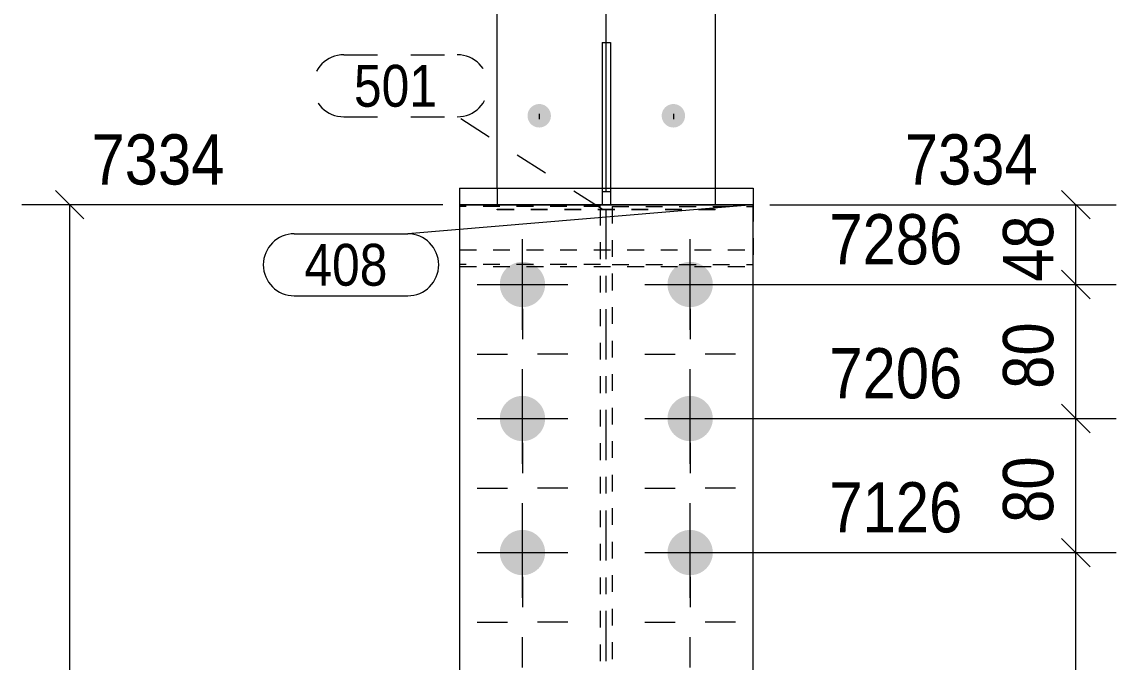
# Model space of a CAD drawing. Header units: millimetres. Extents: x 2 to 579, y 1 to 405.
# Drawn here: x 106.1 to 171.4, y 320.3 to 358.5 of the extents above; entities that cross this region are included whole.
import ezdxf

# ---------------------------------------------------------------- set-up
doc = ezdxf.new("R2010")
doc.units = ezdxf.units.MM
for name, pattern in [('XKITLINE00', [0]), ('XKITLINE01', [4, 1, -1, 1, -1]), ('XKITLINE02', [4, 2, -2]), ('XKITLINE03', [6, 3, -1, 1, -1])]:
    doc.linetypes.add(name, pattern=pattern)
for name, color, linetype, lineweight in [('Bolt', 3, 'Continuous', 0), ('Dimensions', 7, 'Continuous', 0), ('Part', 2, 'Continuous', 0), ('PartMark', 7, 'Continuous', 0)]:
    doc.layers.add(name, color=color, linetype=linetype, lineweight=lineweight)
doc.styles.add('ARIAL', font='ARIAL.TTF')

# ---------------------------------------------------------------- blocks, each defined once
blk = doc.blocks.new('*A12')
at = {"layer": 'Bolt', "color": 3, "linetype": 'XKITLINE00', "lineweight": 0}
for p, q in [((135.989, 341.381), (135.989, 339.582)), ((145.989, 341.381), (145.989, 339.582)), ((133.289, 338.681), (135.087, 338.681)), ((138.689, 338.681), (136.89, 338.681)), ((143.289, 338.681), (145.087, 338.681)), ((148.689, 338.681), (146.89, 338.681)), ((135.989, 335.981), (135.989, 337.779)), ((145.989, 335.981), (145.989, 337.779)), ((135.989, 333.381), (135.989, 331.582)), ((145.989, 333.381), (145.989, 331.582)), ((133.289, 330.681), (135.087, 330.681)), ((138.689, 330.681), (136.89, 330.681)), ((143.289, 330.681), (145.087, 330.681)), ((148.689, 330.681), (146.89, 330.681)), ((135.989, 327.981), (135.989, 329.779)), ((145.989, 327.981), (145.989, 329.779)), ((135.989, 325.381), (135.989, 323.582)), ((145.989, 325.381), (145.989, 323.582)), ((133.289, 322.681), (135.087, 322.681)), ((138.689, 322.681), (136.89, 322.681)), ((143.289, 322.681), (145.087, 322.681)), ((148.689, 322.681), (146.89, 322.681)), ((135.989, 319.981), (135.989, 321.779)), ((145.989, 319.981), (145.989, 321.779))]:
    blk.add_line(p, q, dxfattribs=at)
blk = doc.blocks.new('*A13')
at = {"layer": 'Bolt'}
for points in [[(134.639, 342.87), (134.64, 342.903), (134.642, 342.936), (134.645, 342.969), (134.649, 343.002), (134.653, 343.034), (134.658, 343.067), (134.665, 343.1), (134.671, 343.132), (134.679, 343.164), (134.687, 343.196), (134.697, 343.228), (134.707, 343.26), (134.717, 343.291), (134.729, 343.322), (134.741, 343.353), (134.754, 343.383), (134.768, 343.414), (134.783, 343.443), (134.798, 343.473), (134.814, 343.502), (134.831, 343.53), (134.848, 343.559), (134.866, 343.586), (134.885, 343.614), (134.904, 343.641), (134.924, 343.667), (134.945, 343.693), (134.966, 343.718), (134.988, 343.743), (135.011, 343.767), (135.034, 343.791), (135.058, 343.814), (135.082, 343.837), (135.107, 343.859), (135.132, 343.88), (135.158, 343.901), (135.184, 343.921), (135.211, 343.94), (135.239, 343.959), (135.266, 343.977), (135.295, 343.994), (135.323, 344.011), (135.352, 344.027), (135.382, 344.042), (135.411, 344.057), (135.441, 344.071), (135.472, 344.084), (135.503, 344.096), (135.534, 344.107), (135.565, 344.118), (135.597, 344.128), (135.629, 344.138), (135.661, 344.146), (135.693, 344.154), (135.725, 344.16), (135.758, 344.167), (135.79, 344.172), (135.823, 344.176), (135.856, 344.18), (135.889, 344.183), (135.922, 344.185), (135.955, 344.186), (135.989, 344.186), (136.022, 344.186), (136.055, 344.185), (136.088, 344.183), (136.121, 344.18), (136.154, 344.176), (136.187, 344.172), (136.219, 344.167), (136.252, 344.16), (136.284, 344.154), (136.317, 344.146), (136.349, 344.138), (136.38, 344.128), (136.412, 344.118), (136.443, 344.107), (136.474, 344.096), (136.505, 344.084), (136.536, 344.071), (136.566, 344.057), (136.596, 344.042), (136.625, 344.027), (136.654, 344.011), (136.683, 343.994), (136.711, 343.977), (136.739, 343.959), (136.766, 343.94), (136.793, 343.921), (136.819, 343.901), (136.845, 343.88), (136.87, 343.859), (136.895, 343.837), (136.919, 343.814), (136.943, 343.791), (136.966, 343.767), (136.989, 343.743), (137.011, 343.718), (137.032, 343.693), (137.053, 343.667), (137.073, 343.641), (137.092, 343.614), (137.111, 343.586), (137.129, 343.559), (137.147, 343.53), (137.163, 343.502), (137.179, 343.473), (137.194, 343.443), (137.209, 343.414), (137.223, 343.383), (137.236, 343.353), (137.248, 343.322), (137.26, 343.291), (137.27, 343.26), (137.28, 343.228), (137.29, 343.196), (137.298, 343.164), (137.306, 343.132), (137.313, 343.1), (137.319, 343.067), (137.324, 343.034), (137.328, 343.002), (137.332, 342.969), (137.335, 342.936), (137.337, 342.903), (137.338, 342.87), (137.339, 342.836), (137.338, 342.803), (137.337, 342.77), (137.335, 342.737), (137.332, 342.704), (137.328, 342.671), (137.324, 342.638), (137.319, 342.606), (137.313, 342.573), (137.306, 342.541), (137.298, 342.508), (137.29, 342.476), (137.28, 342.445), (137.27, 342.413), (137.26, 342.382), (137.248, 342.351), (137.236, 342.32), (137.223, 342.289), (137.209, 342.259), (137.194, 342.229), (137.179, 342.2), (137.163, 342.171), (137.147, 342.142), (137.129, 342.114), (137.111, 342.086), (137.092, 342.059), (137.073, 342.032), (137.053, 342.006), (137.032, 341.98), (137.011, 341.955), (136.989, 341.93), (136.966, 341.906), (136.943, 341.882), (136.919, 341.859), (136.895, 341.836), (136.87, 341.814), (136.845, 341.793), (136.819, 341.772), (136.793, 341.752), (136.766, 341.733), (136.739, 341.714), (136.711, 341.696), (136.683, 341.678), (136.654, 341.662), (136.625, 341.646), (136.596, 341.631), (136.566, 341.616), (136.536, 341.602), (136.505, 341.589), (136.474, 341.577), (136.443, 341.565), (136.412, 341.555), (136.38, 341.545), (136.349, 341.535), (136.317, 341.527), (136.284, 341.519), (136.252, 341.512), (136.219, 341.506), (136.187, 341.501), (136.154, 341.497), (136.121, 341.493), (136.088, 341.49), (136.055, 341.488), (136.022, 341.487), (135.989, 341.486), (135.955, 341.487), (135.922, 341.488), (135.889, 341.49), (135.856, 341.493), (135.823, 341.497), (135.79, 341.501), (135.758, 341.506), (135.725, 341.512), (135.693, 341.519), (135.661, 341.527), (135.629, 341.535), (135.597, 341.545), (135.565, 341.555), (135.534, 341.565), (135.503, 341.577), (135.472, 341.589), (135.441, 341.602), (135.411, 341.616), (135.382, 341.631), (135.352, 341.646), (135.323, 341.662), (135.295, 341.678), (135.266, 341.696), (135.239, 341.714), (135.211, 341.733), (135.184, 341.752), (135.158, 341.772), (135.132, 341.793), (135.107, 341.814), (135.082, 341.836), (135.058, 341.859), (135.034, 341.882), (135.011, 341.906), (134.988, 341.93), (134.966, 341.955), (134.945, 341.98), (134.924, 342.006), (134.904, 342.032), (134.885, 342.059), (134.866, 342.086), (134.848, 342.114), (134.831, 342.142), (134.814, 342.171), (134.798, 342.2), (134.783, 342.229), (134.768, 342.259), (134.754, 342.289), (134.741, 342.32), (134.729, 342.351), (134.717, 342.382), (134.707, 342.413), (134.697, 342.445), (134.687, 342.476), (134.679, 342.508), (134.671, 342.541), (134.665, 342.573), (134.658, 342.606), (134.653, 342.638), (134.649, 342.671), (134.645, 342.704), (134.642, 342.737), (134.64, 342.77), (134.639, 342.803), (134.639, 342.836)], [(144.639, 342.87), (144.64, 342.903), (144.642, 342.936), (144.645, 342.969), (144.649, 343.002), (144.653, 343.034), (144.658, 343.067), (144.665, 343.1), (144.671, 343.132), (144.679, 343.164), (144.687, 343.196), (144.697, 343.228), (144.707, 343.26), (144.717, 343.291), (144.729, 343.322), (144.741, 343.353), (144.754, 343.383), (144.768, 343.414), (144.783, 343.443), (144.798, 343.473), (144.814, 343.502), (144.831, 343.53), (144.848, 343.559), (144.866, 343.586), (144.885, 343.614), (144.904, 343.641), (144.924, 343.667), (144.945, 343.693), (144.966, 343.718), (144.988, 343.743), (145.011, 343.767), (145.034, 343.791), (145.058, 343.814), (145.082, 343.837), (145.107, 343.859), (145.132, 343.88), (145.158, 343.901), (145.184, 343.921), (145.211, 343.94), (145.239, 343.959), (145.266, 343.977), (145.295, 343.994), (145.323, 344.011), (145.352, 344.027), (145.382, 344.042), (145.411, 344.057), (145.441, 344.071), (145.472, 344.084), (145.503, 344.096), (145.534, 344.107), (145.565, 344.118), (145.597, 344.128), (145.629, 344.138), (145.661, 344.146), (145.693, 344.154), (145.725, 344.16), (145.758, 344.167), (145.79, 344.172), (145.823, 344.176), (145.856, 344.18), (145.889, 344.183), (145.922, 344.185), (145.955, 344.186), (145.989, 344.186), (146.022, 344.186), (146.055, 344.185), (146.088, 344.183), (146.121, 344.18), (146.154, 344.176), (146.187, 344.172), (146.219, 344.167), (146.252, 344.16), (146.284, 344.154), (146.317, 344.146), (146.349, 344.138), (146.38, 344.128), (146.412, 344.118), (146.443, 344.107), (146.474, 344.096), (146.505, 344.084), (146.536, 344.071), (146.566, 344.057), (146.596, 344.042), (146.625, 344.027), (146.654, 344.011), (146.683, 343.994), (146.711, 343.977), (146.739, 343.959), (146.766, 343.94), (146.793, 343.921), (146.819, 343.901), (146.845, 343.88), (146.87, 343.859), (146.895, 343.837), (146.919, 343.814), (146.943, 343.791), (146.966, 343.767), (146.989, 343.743), (147.011, 343.718), (147.032, 343.693), (147.053, 343.667), (147.073, 343.641), (147.092, 343.614), (147.111, 343.586), (147.129, 343.559), (147.147, 343.53), (147.163, 343.502), (147.179, 343.473), (147.194, 343.443), (147.209, 343.414), (147.223, 343.383), (147.236, 343.353), (147.248, 343.322), (147.26, 343.291), (147.27, 343.26), (147.28, 343.228), (147.29, 343.196), (147.298, 343.164), (147.306, 343.132), (147.313, 343.1), (147.319, 343.067), (147.324, 343.034), (147.328, 343.002), (147.332, 342.969), (147.335, 342.936), (147.337, 342.903), (147.338, 342.87), (147.339, 342.836), (147.338, 342.803), (147.337, 342.77), (147.335, 342.737), (147.332, 342.704), (147.328, 342.671), (147.324, 342.638), (147.319, 342.606), (147.313, 342.573), (147.306, 342.541), (147.298, 342.508), (147.29, 342.476), (147.28, 342.445), (147.27, 342.413), (147.26, 342.382), (147.248, 342.351), (147.236, 342.32), (147.223, 342.289), (147.209, 342.259), (147.194, 342.229), (147.179, 342.2), (147.163, 342.171), (147.147, 342.142), (147.129, 342.114), (147.111, 342.086), (147.092, 342.059), (147.073, 342.032), (147.053, 342.006), (147.032, 341.98), (147.011, 341.955), (146.989, 341.93), (146.966, 341.906), (146.943, 341.882), (146.919, 341.859), (146.895, 341.836), (146.87, 341.814), (146.845, 341.793), (146.819, 341.772), (146.793, 341.752), (146.766, 341.733), (146.739, 341.714), (146.711, 341.696), (146.683, 341.678), (146.654, 341.662), (146.625, 341.646), (146.596, 341.631), (146.566, 341.616), (146.536, 341.602), (146.505, 341.589), (146.474, 341.577), (146.443, 341.565), (146.412, 341.555), (146.38, 341.545), (146.349, 341.535), (146.317, 341.527), (146.284, 341.519), (146.252, 341.512), (146.219, 341.506), (146.187, 341.501), (146.154, 341.497), (146.121, 341.493), (146.088, 341.49), (146.055, 341.488), (146.022, 341.487), (145.989, 341.486), (145.955, 341.487), (145.922, 341.488), (145.889, 341.49), (145.856, 341.493), (145.823, 341.497), (145.79, 341.501), (145.758, 341.506), (145.725, 341.512), (145.693, 341.519), (145.661, 341.527), (145.629, 341.535), (145.597, 341.545), (145.565, 341.555), (145.534, 341.565), (145.503, 341.577), (145.472, 341.589), (145.441, 341.602), (145.411, 341.616), (145.382, 341.631), (145.352, 341.646), (145.323, 341.662), (145.295, 341.678), (145.266, 341.696), (145.239, 341.714), (145.211, 341.733), (145.184, 341.752), (145.158, 341.772), (145.132, 341.793), (145.107, 341.814), (145.082, 341.836), (145.058, 341.859), (145.034, 341.882), (145.011, 341.906), (144.988, 341.93), (144.966, 341.955), (144.945, 341.98), (144.924, 342.006), (144.904, 342.032), (144.885, 342.059), (144.866, 342.086), (144.848, 342.114), (144.831, 342.142), (144.814, 342.171), (144.798, 342.2), (144.783, 342.229), (144.768, 342.259), (144.754, 342.289), (144.741, 342.32), (144.729, 342.351), (144.717, 342.382), (144.707, 342.413), (144.697, 342.445), (144.687, 342.476), (144.679, 342.508), (144.671, 342.541), (144.665, 342.573), (144.658, 342.606), (144.653, 342.638), (144.649, 342.671), (144.645, 342.704), (144.642, 342.737), (144.64, 342.77), (144.639, 342.803), (144.639, 342.836)], [(134.639, 334.87), (134.64, 334.903), (134.642, 334.936), (134.645, 334.969), (134.649, 335.002), (134.653, 335.034), (134.658, 335.067), (134.665, 335.1), (134.671, 335.132), (134.679, 335.164), (134.687, 335.196), (134.697, 335.228), (134.707, 335.26), (134.717, 335.291), (134.729, 335.322), (134.741, 335.353), (134.754, 335.383), (134.768, 335.414), (134.783, 335.443), (134.798, 335.473), (134.814, 335.502), (134.831, 335.53), (134.848, 335.559), (134.866, 335.586), (134.885, 335.614), (134.904, 335.641), (134.924, 335.667), (134.945, 335.693), (134.966, 335.718), (134.988, 335.743), (135.011, 335.767), (135.034, 335.791), (135.058, 335.814), (135.082, 335.837), (135.107, 335.859), (135.132, 335.88), (135.158, 335.901), (135.184, 335.921), (135.211, 335.94), (135.239, 335.959), (135.266, 335.977), (135.295, 335.994), (135.323, 336.011), (135.352, 336.027), (135.382, 336.042), (135.411, 336.057), (135.441, 336.071), (135.472, 336.084), (135.503, 336.096), (135.534, 336.107), (135.565, 336.118), (135.597, 336.128), (135.629, 336.138), (135.661, 336.146), (135.693, 336.154), (135.725, 336.16), (135.758, 336.167), (135.79, 336.172), (135.823, 336.176), (135.856, 336.18), (135.889, 336.183), (135.922, 336.185), (135.955, 336.186), (135.989, 336.186), (136.022, 336.186), (136.055, 336.185), (136.088, 336.183), (136.121, 336.18), (136.154, 336.176), (136.187, 336.172), (136.219, 336.167), (136.252, 336.16), (136.284, 336.154), (136.317, 336.146), (136.349, 336.138), (136.38, 336.128), (136.412, 336.118), (136.443, 336.107), (136.474, 336.096), (136.505, 336.084), (136.536, 336.071), (136.566, 336.057), (136.596, 336.042), (136.625, 336.027), (136.654, 336.011), (136.683, 335.994), (136.711, 335.977), (136.739, 335.959), (136.766, 335.94), (136.793, 335.921), (136.819, 335.901), (136.845, 335.88), (136.87, 335.859), (136.895, 335.837), (136.919, 335.814), (136.943, 335.791), (136.966, 335.767), (136.989, 335.743), (137.011, 335.718), (137.032, 335.693), (137.053, 335.667), (137.073, 335.641), (137.092, 335.614), (137.111, 335.586), (137.129, 335.559), (137.147, 335.53), (137.163, 335.502), (137.179, 335.473), (137.194, 335.443), (137.209, 335.414), (137.223, 335.383), (137.236, 335.353), (137.248, 335.322), (137.26, 335.291), (137.27, 335.26), (137.28, 335.228), (137.29, 335.196), (137.298, 335.164), (137.306, 335.132), (137.313, 335.1), (137.319, 335.067), (137.324, 335.034), (137.328, 335.002), (137.332, 334.969), (137.335, 334.936), (137.337, 334.903), (137.338, 334.87), (137.339, 334.836), (137.338, 334.803), (137.337, 334.77), (137.335, 334.737), (137.332, 334.704), (137.328, 334.671), (137.324, 334.638), (137.319, 334.606), (137.313, 334.573), (137.306, 334.541), (137.298, 334.508), (137.29, 334.476), (137.28, 334.445), (137.27, 334.413), (137.26, 334.382), (137.248, 334.351), (137.236, 334.32), (137.223, 334.289), (137.209, 334.259), (137.194, 334.229), (137.179, 334.2), (137.163, 334.171), (137.147, 334.142), (137.129, 334.114), (137.111, 334.086), (137.092, 334.059), (137.073, 334.032), (137.053, 334.006), (137.032, 333.98), (137.011, 333.955), (136.989, 333.93), (136.966, 333.906), (136.943, 333.882), (136.919, 333.859), (136.895, 333.836), (136.87, 333.814), (136.845, 333.793), (136.819, 333.772), (136.793, 333.752), (136.766, 333.733), (136.739, 333.714), (136.711, 333.696), (136.683, 333.678), (136.654, 333.662), (136.625, 333.646), (136.596, 333.631), (136.566, 333.616), (136.536, 333.602), (136.505, 333.589), (136.474, 333.577), (136.443, 333.565), (136.412, 333.555), (136.38, 333.545), (136.349, 333.535), (136.317, 333.527), (136.284, 333.519), (136.252, 333.512), (136.219, 333.506), (136.187, 333.501), (136.154, 333.497), (136.121, 333.493), (136.088, 333.49), (136.055, 333.488), (136.022, 333.487), (135.989, 333.486), (135.955, 333.487), (135.922, 333.488), (135.889, 333.49), (135.856, 333.493), (135.823, 333.497), (135.79, 333.501), (135.758, 333.506), (135.725, 333.512), (135.693, 333.519), (135.661, 333.527), (135.629, 333.535), (135.597, 333.545), (135.565, 333.555), (135.534, 333.565), (135.503, 333.577), (135.472, 333.589), (135.441, 333.602), (135.411, 333.616), (135.382, 333.631), (135.352, 333.646), (135.323, 333.662), (135.295, 333.678), (135.266, 333.696), (135.239, 333.714), (135.211, 333.733), (135.184, 333.752), (135.158, 333.772), (135.132, 333.793), (135.107, 333.814), (135.082, 333.836), (135.058, 333.859), (135.034, 333.882), (135.011, 333.906), (134.988, 333.93), (134.966, 333.955), (134.945, 333.98), (134.924, 334.006), (134.904, 334.032), (134.885, 334.059), (134.866, 334.086), (134.848, 334.114), (134.831, 334.142), (134.814, 334.171), (134.798, 334.2), (134.783, 334.229), (134.768, 334.259), (134.754, 334.289), (134.741, 334.32), (134.729, 334.351), (134.717, 334.382), (134.707, 334.413), (134.697, 334.445), (134.687, 334.476), (134.679, 334.508), (134.671, 334.541), (134.665, 334.573), (134.658, 334.606), (134.653, 334.638), (134.649, 334.671), (134.645, 334.704), (134.642, 334.737), (134.64, 334.77), (134.639, 334.803), (134.639, 334.836)], [(144.639, 334.87), (144.64, 334.903), (144.642, 334.936), (144.645, 334.969), (144.649, 335.002), (144.653, 335.034), (144.658, 335.067), (144.665, 335.1), (144.671, 335.132), (144.679, 335.164), (144.687, 335.196), (144.697, 335.228), (144.707, 335.26), (144.717, 335.291), (144.729, 335.322), (144.741, 335.353), (144.754, 335.383), (144.768, 335.414), (144.783, 335.443), (144.798, 335.473), (144.814, 335.502), (144.831, 335.53), (144.848, 335.559), (144.866, 335.586), (144.885, 335.614), (144.904, 335.641), (144.924, 335.667), (144.945, 335.693), (144.966, 335.718), (144.988, 335.743), (145.011, 335.767), (145.034, 335.791), (145.058, 335.814), (145.082, 335.837), (145.107, 335.859), (145.132, 335.88), (145.158, 335.901), (145.184, 335.921), (145.211, 335.94), (145.239, 335.959), (145.266, 335.977), (145.295, 335.994), (145.323, 336.011), (145.352, 336.027), (145.382, 336.042), (145.411, 336.057), (145.441, 336.071), (145.472, 336.084), (145.503, 336.096), (145.534, 336.107), (145.565, 336.118), (145.597, 336.128), (145.629, 336.138), (145.661, 336.146), (145.693, 336.154), (145.725, 336.16), (145.758, 336.167), (145.79, 336.172), (145.823, 336.176), (145.856, 336.18), (145.889, 336.183), (145.922, 336.185), (145.955, 336.186), (145.989, 336.186), (146.022, 336.186), (146.055, 336.185), (146.088, 336.183), (146.121, 336.18), (146.154, 336.176), (146.187, 336.172), (146.219, 336.167), (146.252, 336.16), (146.284, 336.154), (146.317, 336.146), (146.349, 336.138), (146.38, 336.128), (146.412, 336.118), (146.443, 336.107), (146.474, 336.096), (146.505, 336.084), (146.536, 336.071), (146.566, 336.057), (146.596, 336.042), (146.625, 336.027), (146.654, 336.011), (146.683, 335.994), (146.711, 335.977), (146.739, 335.959), (146.766, 335.94), (146.793, 335.921), (146.819, 335.901), (146.845, 335.88), (146.87, 335.859), (146.895, 335.837), (146.919, 335.814), (146.943, 335.791), (146.966, 335.767), (146.989, 335.743), (147.011, 335.718), (147.032, 335.693), (147.053, 335.667), (147.073, 335.641), (147.092, 335.614), (147.111, 335.586), (147.129, 335.559), (147.147, 335.53), (147.163, 335.502), (147.179, 335.473), (147.194, 335.443), (147.209, 335.414), (147.223, 335.383), (147.236, 335.353), (147.248, 335.322), (147.26, 335.291), (147.27, 335.26), (147.28, 335.228), (147.29, 335.196), (147.298, 335.164), (147.306, 335.132), (147.313, 335.1), (147.319, 335.067), (147.324, 335.034), (147.328, 335.002), (147.332, 334.969), (147.335, 334.936), (147.337, 334.903), (147.338, 334.87), (147.339, 334.836), (147.338, 334.803), (147.337, 334.77), (147.335, 334.737), (147.332, 334.704), (147.328, 334.671), (147.324, 334.638), (147.319, 334.606), (147.313, 334.573), (147.306, 334.541), (147.298, 334.508), (147.29, 334.476), (147.28, 334.445), (147.27, 334.413), (147.26, 334.382), (147.248, 334.351), (147.236, 334.32), (147.223, 334.289), (147.209, 334.259), (147.194, 334.229), (147.179, 334.2), (147.163, 334.171), (147.147, 334.142), (147.129, 334.114), (147.111, 334.086), (147.092, 334.059), (147.073, 334.032), (147.053, 334.006), (147.032, 333.98), (147.011, 333.955), (146.989, 333.93), (146.966, 333.906), (146.943, 333.882), (146.919, 333.859), (146.895, 333.836), (146.87, 333.814), (146.845, 333.793), (146.819, 333.772), (146.793, 333.752), (146.766, 333.733), (146.739, 333.714), (146.711, 333.696), (146.683, 333.678), (146.654, 333.662), (146.625, 333.646), (146.596, 333.631), (146.566, 333.616), (146.536, 333.602), (146.505, 333.589), (146.474, 333.577), (146.443, 333.565), (146.412, 333.555), (146.38, 333.545), (146.349, 333.535), (146.317, 333.527), (146.284, 333.519), (146.252, 333.512), (146.219, 333.506), (146.187, 333.501), (146.154, 333.497), (146.121, 333.493), (146.088, 333.49), (146.055, 333.488), (146.022, 333.487), (145.989, 333.486), (145.955, 333.487), (145.922, 333.488), (145.889, 333.49), (145.856, 333.493), (145.823, 333.497), (145.79, 333.501), (145.758, 333.506), (145.725, 333.512), (145.693, 333.519), (145.661, 333.527), (145.629, 333.535), (145.597, 333.545), (145.565, 333.555), (145.534, 333.565), (145.503, 333.577), (145.472, 333.589), (145.441, 333.602), (145.411, 333.616), (145.382, 333.631), (145.352, 333.646), (145.323, 333.662), (145.295, 333.678), (145.266, 333.696), (145.239, 333.714), (145.211, 333.733), (145.184, 333.752), (145.158, 333.772), (145.132, 333.793), (145.107, 333.814), (145.082, 333.836), (145.058, 333.859), (145.034, 333.882), (145.011, 333.906), (144.988, 333.93), (144.966, 333.955), (144.945, 333.98), (144.924, 334.006), (144.904, 334.032), (144.885, 334.059), (144.866, 334.086), (144.848, 334.114), (144.831, 334.142), (144.814, 334.171), (144.798, 334.2), (144.783, 334.229), (144.768, 334.259), (144.754, 334.289), (144.741, 334.32), (144.729, 334.351), (144.717, 334.382), (144.707, 334.413), (144.697, 334.445), (144.687, 334.476), (144.679, 334.508), (144.671, 334.541), (144.665, 334.573), (144.658, 334.606), (144.653, 334.638), (144.649, 334.671), (144.645, 334.704), (144.642, 334.737), (144.64, 334.77), (144.639, 334.803), (144.639, 334.836)], [(134.639, 326.87), (134.64, 326.903), (134.642, 326.936), (134.645, 326.969), (134.649, 327.002), (134.653, 327.034), (134.658, 327.067), (134.665, 327.1), (134.671, 327.132), (134.679, 327.164), (134.687, 327.196), (134.697, 327.228), (134.707, 327.26), (134.717, 327.291), (134.729, 327.322), (134.741, 327.353), (134.754, 327.383), (134.768, 327.414), (134.783, 327.443), (134.798, 327.473), (134.814, 327.502), (134.831, 327.53), (134.848, 327.559), (134.866, 327.586), (134.885, 327.614), (134.904, 327.641), (134.924, 327.667), (134.945, 327.693), (134.966, 327.718), (134.988, 327.743), (135.011, 327.767), (135.034, 327.791), (135.058, 327.814), (135.082, 327.837), (135.107, 327.859), (135.132, 327.88), (135.158, 327.901), (135.184, 327.921), (135.211, 327.94), (135.239, 327.959), (135.266, 327.977), (135.295, 327.994), (135.323, 328.011), (135.352, 328.027), (135.382, 328.042), (135.411, 328.057), (135.441, 328.071), (135.472, 328.084), (135.503, 328.096), (135.534, 328.107), (135.565, 328.118), (135.597, 328.128), (135.629, 328.138), (135.661, 328.146), (135.693, 328.154), (135.725, 328.16), (135.758, 328.167), (135.79, 328.172), (135.823, 328.176), (135.856, 328.18), (135.889, 328.183), (135.922, 328.185), (135.955, 328.186), (135.989, 328.186), (136.022, 328.186), (136.055, 328.185), (136.088, 328.183), (136.121, 328.18), (136.154, 328.176), (136.187, 328.172), (136.219, 328.167), (136.252, 328.16), (136.284, 328.154), (136.317, 328.146), (136.349, 328.138), (136.38, 328.128), (136.412, 328.118), (136.443, 328.107), (136.474, 328.096), (136.505, 328.084), (136.536, 328.071), (136.566, 328.057), (136.596, 328.042), (136.625, 328.027), (136.654, 328.011), (136.683, 327.994), (136.711, 327.977), (136.739, 327.959), (136.766, 327.94), (136.793, 327.921), (136.819, 327.901), (136.845, 327.88), (136.87, 327.859), (136.895, 327.837), (136.919, 327.814), (136.943, 327.791), (136.966, 327.767), (136.989, 327.743), (137.011, 327.718), (137.032, 327.693), (137.053, 327.667), (137.073, 327.641), (137.092, 327.614), (137.111, 327.586), (137.129, 327.559), (137.147, 327.53), (137.163, 327.502), (137.179, 327.473), (137.194, 327.443), (137.209, 327.414), (137.223, 327.383), (137.236, 327.353), (137.248, 327.322), (137.26, 327.291), (137.27, 327.26), (137.28, 327.228), (137.29, 327.196), (137.298, 327.164), (137.306, 327.132), (137.313, 327.1), (137.319, 327.067), (137.324, 327.034), (137.328, 327.002), (137.332, 326.969), (137.335, 326.936), (137.337, 326.903), (137.338, 326.87), (137.339, 326.836), (137.338, 326.803), (137.337, 326.77), (137.335, 326.737), (137.332, 326.704), (137.328, 326.671), (137.324, 326.638), (137.319, 326.606), (137.313, 326.573), (137.306, 326.541), (137.298, 326.508), (137.29, 326.476), (137.28, 326.445), (137.27, 326.413), (137.26, 326.382), (137.248, 326.351), (137.236, 326.32), (137.223, 326.289), (137.209, 326.259), (137.194, 326.229), (137.179, 326.2), (137.163, 326.171), (137.147, 326.142), (137.129, 326.114), (137.111, 326.086), (137.092, 326.059), (137.073, 326.032), (137.053, 326.006), (137.032, 325.98), (137.011, 325.955), (136.989, 325.93), (136.966, 325.906), (136.943, 325.882), (136.919, 325.859), (136.895, 325.836), (136.87, 325.814), (136.845, 325.793), (136.819, 325.772), (136.793, 325.752), (136.766, 325.733), (136.739, 325.714), (136.711, 325.696), (136.683, 325.678), (136.654, 325.662), (136.625, 325.646), (136.596, 325.631), (136.566, 325.616), (136.536, 325.602), (136.505, 325.589), (136.474, 325.577), (136.443, 325.565), (136.412, 325.555), (136.38, 325.545), (136.349, 325.535), (136.317, 325.527), (136.284, 325.519), (136.252, 325.512), (136.219, 325.506), (136.187, 325.501), (136.154, 325.497), (136.121, 325.493), (136.088, 325.49), (136.055, 325.488), (136.022, 325.487), (135.989, 325.486), (135.955, 325.487), (135.922, 325.488), (135.889, 325.49), (135.856, 325.493), (135.823, 325.497), (135.79, 325.501), (135.758, 325.506), (135.725, 325.512), (135.693, 325.519), (135.661, 325.527), (135.629, 325.535), (135.597, 325.545), (135.565, 325.555), (135.534, 325.565), (135.503, 325.577), (135.472, 325.589), (135.441, 325.602), (135.411, 325.616), (135.382, 325.631), (135.352, 325.646), (135.323, 325.662), (135.295, 325.678), (135.266, 325.696), (135.239, 325.714), (135.211, 325.733), (135.184, 325.752), (135.158, 325.772), (135.132, 325.793), (135.107, 325.814), (135.082, 325.836), (135.058, 325.859), (135.034, 325.882), (135.011, 325.906), (134.988, 325.93), (134.966, 325.955), (134.945, 325.98), (134.924, 326.006), (134.904, 326.032), (134.885, 326.059), (134.866, 326.086), (134.848, 326.114), (134.831, 326.142), (134.814, 326.171), (134.798, 326.2), (134.783, 326.229), (134.768, 326.259), (134.754, 326.289), (134.741, 326.32), (134.729, 326.351), (134.717, 326.382), (134.707, 326.413), (134.697, 326.445), (134.687, 326.476), (134.679, 326.508), (134.671, 326.541), (134.665, 326.573), (134.658, 326.606), (134.653, 326.638), (134.649, 326.671), (134.645, 326.704), (134.642, 326.737), (134.64, 326.77), (134.639, 326.803), (134.639, 326.836)], [(144.639, 326.87), (144.64, 326.903), (144.642, 326.936), (144.645, 326.969), (144.649, 327.002), (144.653, 327.034), (144.658, 327.067), (144.665, 327.1), (144.671, 327.132), (144.679, 327.164), (144.687, 327.196), (144.697, 327.228), (144.707, 327.26), (144.717, 327.291), (144.729, 327.322), (144.741, 327.353), (144.754, 327.383), (144.768, 327.414), (144.783, 327.443), (144.798, 327.473), (144.814, 327.502), (144.831, 327.53), (144.848, 327.559), (144.866, 327.586), (144.885, 327.614), (144.904, 327.641), (144.924, 327.667), (144.945, 327.693), (144.966, 327.718), (144.988, 327.743), (145.011, 327.767), (145.034, 327.791), (145.058, 327.814), (145.082, 327.837), (145.107, 327.859), (145.132, 327.88), (145.158, 327.901), (145.184, 327.921), (145.211, 327.94), (145.239, 327.959), (145.266, 327.977), (145.295, 327.994), (145.323, 328.011), (145.352, 328.027), (145.382, 328.042), (145.411, 328.057), (145.441, 328.071), (145.472, 328.084), (145.503, 328.096), (145.534, 328.107), (145.565, 328.118), (145.597, 328.128), (145.629, 328.138), (145.661, 328.146), (145.693, 328.154), (145.725, 328.16), (145.758, 328.167), (145.79, 328.172), (145.823, 328.176), (145.856, 328.18), (145.889, 328.183), (145.922, 328.185), (145.955, 328.186), (145.989, 328.186), (146.022, 328.186), (146.055, 328.185), (146.088, 328.183), (146.121, 328.18), (146.154, 328.176), (146.187, 328.172), (146.219, 328.167), (146.252, 328.16), (146.284, 328.154), (146.317, 328.146), (146.349, 328.138), (146.38, 328.128), (146.412, 328.118), (146.443, 328.107), (146.474, 328.096), (146.505, 328.084), (146.536, 328.071), (146.566, 328.057), (146.596, 328.042), (146.625, 328.027), (146.654, 328.011), (146.683, 327.994), (146.711, 327.977), (146.739, 327.959), (146.766, 327.94), (146.793, 327.921), (146.819, 327.901), (146.845, 327.88), (146.87, 327.859), (146.895, 327.837), (146.919, 327.814), (146.943, 327.791), (146.966, 327.767), (146.989, 327.743), (147.011, 327.718), (147.032, 327.693), (147.053, 327.667), (147.073, 327.641), (147.092, 327.614), (147.111, 327.586), (147.129, 327.559), (147.147, 327.53), (147.163, 327.502), (147.179, 327.473), (147.194, 327.443), (147.209, 327.414), (147.223, 327.383), (147.236, 327.353), (147.248, 327.322), (147.26, 327.291), (147.27, 327.26), (147.28, 327.228), (147.29, 327.196), (147.298, 327.164), (147.306, 327.132), (147.313, 327.1), (147.319, 327.067), (147.324, 327.034), (147.328, 327.002), (147.332, 326.969), (147.335, 326.936), (147.337, 326.903), (147.338, 326.87), (147.339, 326.836), (147.338, 326.803), (147.337, 326.77), (147.335, 326.737), (147.332, 326.704), (147.328, 326.671), (147.324, 326.638), (147.319, 326.606), (147.313, 326.573), (147.306, 326.541), (147.298, 326.508), (147.29, 326.476), (147.28, 326.445), (147.27, 326.413), (147.26, 326.382), (147.248, 326.351), (147.236, 326.32), (147.223, 326.289), (147.209, 326.259), (147.194, 326.229), (147.179, 326.2), (147.163, 326.171), (147.147, 326.142), (147.129, 326.114), (147.111, 326.086), (147.092, 326.059), (147.073, 326.032), (147.053, 326.006), (147.032, 325.98), (147.011, 325.955), (146.989, 325.93), (146.966, 325.906), (146.943, 325.882), (146.919, 325.859), (146.895, 325.836), (146.87, 325.814), (146.845, 325.793), (146.819, 325.772), (146.793, 325.752), (146.766, 325.733), (146.739, 325.714), (146.711, 325.696), (146.683, 325.678), (146.654, 325.662), (146.625, 325.646), (146.596, 325.631), (146.566, 325.616), (146.536, 325.602), (146.505, 325.589), (146.474, 325.577), (146.443, 325.565), (146.412, 325.555), (146.38, 325.545), (146.349, 325.535), (146.317, 325.527), (146.284, 325.519), (146.252, 325.512), (146.219, 325.506), (146.187, 325.501), (146.154, 325.497), (146.121, 325.493), (146.088, 325.49), (146.055, 325.488), (146.022, 325.487), (145.989, 325.486), (145.955, 325.487), (145.922, 325.488), (145.889, 325.49), (145.856, 325.493), (145.823, 325.497), (145.79, 325.501), (145.758, 325.506), (145.725, 325.512), (145.693, 325.519), (145.661, 325.527), (145.629, 325.535), (145.597, 325.545), (145.565, 325.555), (145.534, 325.565), (145.503, 325.577), (145.472, 325.589), (145.441, 325.602), (145.411, 325.616), (145.382, 325.631), (145.352, 325.646), (145.323, 325.662), (145.295, 325.678), (145.266, 325.696), (145.239, 325.714), (145.211, 325.733), (145.184, 325.752), (145.158, 325.772), (145.132, 325.793), (145.107, 325.814), (145.082, 325.836), (145.058, 325.859), (145.034, 325.882), (145.011, 325.906), (144.988, 325.93), (144.966, 325.955), (144.945, 325.98), (144.924, 326.006), (144.904, 326.032), (144.885, 326.059), (144.866, 326.086), (144.848, 326.114), (144.831, 326.142), (144.814, 326.171), (144.798, 326.2), (144.783, 326.229), (144.768, 326.259), (144.754, 326.289), (144.741, 326.32), (144.729, 326.351), (144.717, 326.382), (144.707, 326.413), (144.697, 326.445), (144.687, 326.476), (144.679, 326.508), (144.671, 326.541), (144.665, 326.573), (144.658, 326.606), (144.653, 326.638), (144.649, 326.671), (144.645, 326.704), (144.642, 326.737), (144.64, 326.77), (144.639, 326.803), (144.639, 326.836)]]:
    blk.add_hatch(color=3, dxfattribs=at).paths.add_polyline_path(points, flags=17)
at = {"layer": 'Bolt', "color": 3, "linetype": 'XKITLINE00', "lineweight": 0}
for p, q in [((135.989, 340.136), (135.989, 345.536)), ((145.989, 340.136), (145.989, 345.536)), ((133.289, 342.836), (138.689, 342.836)), ((143.289, 342.836), (148.689, 342.836)), ((135.989, 332.136), (135.989, 337.536)), ((145.989, 332.136), (145.989, 337.536)), ((133.289, 334.836), (138.689, 334.836)), ((143.289, 334.836), (148.689, 334.836)), ((135.989, 324.136), (135.989, 329.536)), ((145.989, 324.136), (145.989, 329.536)), ((133.289, 326.836), (138.689, 326.836)), ((143.289, 326.836), (148.689, 326.836))]:
    blk.add_line(p, q, dxfattribs=at)
blk = doc.blocks.new('*A15')
at = {"layer": 'Bolt'}
for points in [[(137.684, 361.821), (137.681, 361.787), (137.677, 361.753), (137.671, 361.719), (137.664, 361.686), (137.655, 361.653), (137.644, 361.62), (137.632, 361.588), (137.618, 361.556), (137.603, 361.526), (137.586, 361.496), (137.567, 361.467), (137.548, 361.439), (137.527, 361.412), (137.504, 361.386), (137.481, 361.361), (137.456, 361.337), (137.43, 361.315), (137.403, 361.293), (137.375, 361.274), (137.346, 361.255), (137.317, 361.238), (137.286, 361.223), (137.255, 361.209), (137.223, 361.197), (137.191, 361.186), (137.158, 361.177), (137.124, 361.169), (137.091, 361.163), (137.057, 361.159), (137.023, 361.157), (136.989, 361.156), (136.954, 361.157), (136.92, 361.159), (136.886, 361.163), (136.853, 361.169), (136.819, 361.177), (136.786, 361.186), (136.754, 361.197), (136.722, 361.209), (136.691, 361.223), (136.66, 361.238), (136.631, 361.255), (136.602, 361.274), (136.574, 361.293), (136.547, 361.315), (136.521, 361.337), (136.496, 361.361), (136.473, 361.386), (136.45, 361.412), (136.429, 361.439), (136.41, 361.467), (136.391, 361.496), (136.375, 361.526), (136.359, 361.556), (136.345, 361.588), (136.333, 361.62), (136.322, 361.653), (136.313, 361.686), (136.306, 361.719), (136.3, 361.753), (136.296, 361.787), (136.293, 361.821), (136.292, 361.856), (136.293, 361.89), (136.296, 361.924), (136.3, 361.958), (136.306, 361.992), (136.313, 362.026), (136.322, 362.059), (136.333, 362.092), (136.345, 362.124), (136.359, 362.155), (136.375, 362.186), (136.391, 362.216), (136.41, 362.245), (136.429, 362.273), (136.45, 362.3), (136.473, 362.326), (136.496, 362.351), (136.521, 362.374), (136.547, 362.397), (136.574, 362.418), (136.602, 362.438), (136.631, 362.456), (136.66, 362.473), (136.691, 362.489), (136.722, 362.502), (136.754, 362.515), (136.786, 362.526), (136.819, 362.535), (136.853, 362.542), (136.886, 362.548), (136.92, 362.552), (136.954, 362.555), (136.989, 362.556), (137.023, 362.555), (137.057, 362.552), (137.091, 362.548), (137.124, 362.542), (137.158, 362.535), (137.191, 362.526), (137.223, 362.515), (137.255, 362.502), (137.286, 362.489), (137.317, 362.473), (137.346, 362.456), (137.375, 362.438), (137.403, 362.418), (137.43, 362.397), (137.456, 362.374), (137.481, 362.351), (137.504, 362.326), (137.527, 362.3), (137.548, 362.273), (137.567, 362.245), (137.586, 362.216), (137.603, 362.186), (137.618, 362.155), (137.632, 362.124), (137.644, 362.092), (137.655, 362.059), (137.664, 362.026), (137.671, 361.992), (137.677, 361.958), (137.681, 361.924), (137.684, 361.89), (137.685, 361.856)], [(145.684, 361.821), (145.681, 361.787), (145.677, 361.753), (145.671, 361.719), (145.664, 361.686), (145.655, 361.653), (145.644, 361.62), (145.632, 361.588), (145.618, 361.556), (145.603, 361.526), (145.586, 361.496), (145.567, 361.467), (145.548, 361.439), (145.527, 361.412), (145.504, 361.386), (145.481, 361.361), (145.456, 361.337), (145.43, 361.315), (145.403, 361.293), (145.375, 361.274), (145.346, 361.255), (145.317, 361.238), (145.286, 361.223), (145.255, 361.209), (145.223, 361.197), (145.191, 361.186), (145.158, 361.177), (145.124, 361.169), (145.091, 361.163), (145.057, 361.159), (145.023, 361.157), (144.989, 361.156), (144.954, 361.157), (144.92, 361.159), (144.886, 361.163), (144.853, 361.169), (144.819, 361.177), (144.786, 361.186), (144.754, 361.197), (144.722, 361.209), (144.691, 361.223), (144.66, 361.238), (144.631, 361.255), (144.602, 361.274), (144.574, 361.293), (144.547, 361.315), (144.521, 361.337), (144.496, 361.361), (144.473, 361.386), (144.45, 361.412), (144.429, 361.439), (144.41, 361.467), (144.391, 361.496), (144.375, 361.526), (144.359, 361.556), (144.345, 361.588), (144.333, 361.62), (144.322, 361.653), (144.313, 361.686), (144.306, 361.719), (144.3, 361.753), (144.296, 361.787), (144.293, 361.821), (144.292, 361.856), (144.293, 361.89), (144.296, 361.924), (144.3, 361.958), (144.306, 361.992), (144.313, 362.026), (144.322, 362.059), (144.333, 362.092), (144.345, 362.124), (144.359, 362.155), (144.375, 362.186), (144.391, 362.216), (144.41, 362.245), (144.429, 362.273), (144.45, 362.3), (144.473, 362.326), (144.496, 362.351), (144.521, 362.374), (144.547, 362.397), (144.574, 362.418), (144.602, 362.438), (144.631, 362.456), (144.66, 362.473), (144.691, 362.489), (144.722, 362.502), (144.754, 362.515), (144.786, 362.526), (144.819, 362.535), (144.853, 362.542), (144.886, 362.548), (144.92, 362.552), (144.954, 362.555), (144.989, 362.556), (145.023, 362.555), (145.057, 362.552), (145.091, 362.548), (145.124, 362.542), (145.158, 362.535), (145.191, 362.526), (145.223, 362.515), (145.255, 362.502), (145.286, 362.489), (145.317, 362.473), (145.346, 362.456), (145.375, 362.438), (145.403, 362.418), (145.43, 362.397), (145.456, 362.374), (145.481, 362.351), (145.504, 362.326), (145.527, 362.3), (145.548, 362.273), (145.567, 362.245), (145.586, 362.216), (145.603, 362.186), (145.618, 362.155), (145.632, 362.124), (145.644, 362.092), (145.655, 362.059), (145.664, 362.026), (145.671, 361.992), (145.677, 361.958), (145.681, 361.924), (145.684, 361.89), (145.685, 361.856)], [(137.684, 352.871), (137.681, 352.837), (137.677, 352.803), (137.671, 352.769), (137.664, 352.735), (137.655, 352.702), (137.644, 352.67), (137.632, 352.638), (137.618, 352.606), (137.603, 352.575), (137.586, 352.546), (137.567, 352.516), (137.548, 352.488), (137.527, 352.461), (137.504, 352.435), (137.481, 352.41), (137.456, 352.387), (137.43, 352.364), (137.403, 352.343), (137.375, 352.323), (137.346, 352.305), (137.317, 352.288), (137.286, 352.273), (137.255, 352.259), (137.223, 352.246), (137.191, 352.236), (137.158, 352.226), (137.124, 352.219), (137.091, 352.213), (137.057, 352.209), (137.023, 352.206), (136.989, 352.205), (136.954, 352.206), (136.92, 352.209), (136.886, 352.213), (136.853, 352.219), (136.819, 352.226), (136.786, 352.236), (136.754, 352.246), (136.722, 352.259), (136.691, 352.273), (136.66, 352.288), (136.631, 352.305), (136.602, 352.323), (136.574, 352.343), (136.547, 352.364), (136.521, 352.387), (136.496, 352.41), (136.473, 352.435), (136.45, 352.461), (136.429, 352.488), (136.41, 352.516), (136.391, 352.546), (136.375, 352.575), (136.359, 352.606), (136.345, 352.638), (136.333, 352.67), (136.322, 352.702), (136.313, 352.735), (136.306, 352.769), (136.3, 352.803), (136.296, 352.837), (136.293, 352.871), (136.292, 352.905), (136.293, 352.94), (136.296, 352.974), (136.3, 353.008), (136.306, 353.042), (136.313, 353.075), (136.322, 353.109), (136.333, 353.141), (136.345, 353.173), (136.359, 353.205), (136.375, 353.235), (136.391, 353.265), (136.41, 353.294), (136.429, 353.322), (136.45, 353.349), (136.473, 353.375), (136.496, 353.4), (136.521, 353.424), (136.547, 353.447), (136.574, 353.468), (136.602, 353.487), (136.631, 353.506), (136.66, 353.523), (136.691, 353.538), (136.722, 353.552), (136.754, 353.564), (136.786, 353.575), (136.819, 353.584), (136.853, 353.592), (136.886, 353.598), (136.92, 353.602), (136.954, 353.605), (136.989, 353.605), (137.023, 353.605), (137.057, 353.602), (137.091, 353.598), (137.124, 353.592), (137.158, 353.584), (137.191, 353.575), (137.223, 353.564), (137.255, 353.552), (137.286, 353.538), (137.317, 353.523), (137.346, 353.506), (137.375, 353.487), (137.403, 353.468), (137.43, 353.447), (137.456, 353.424), (137.481, 353.4), (137.504, 353.375), (137.527, 353.349), (137.548, 353.322), (137.567, 353.294), (137.586, 353.265), (137.603, 353.235), (137.618, 353.205), (137.632, 353.173), (137.644, 353.141), (137.655, 353.109), (137.664, 353.075), (137.671, 353.042), (137.677, 353.008), (137.681, 352.974), (137.684, 352.94), (137.685, 352.905)], [(145.684, 352.871), (145.681, 352.837), (145.677, 352.803), (145.671, 352.769), (145.664, 352.735), (145.655, 352.702), (145.644, 352.67), (145.632, 352.638), (145.618, 352.606), (145.603, 352.575), (145.586, 352.546), (145.567, 352.516), (145.548, 352.488), (145.527, 352.461), (145.504, 352.435), (145.481, 352.41), (145.456, 352.387), (145.43, 352.364), (145.403, 352.343), (145.375, 352.323), (145.346, 352.305), (145.317, 352.288), (145.286, 352.273), (145.255, 352.259), (145.223, 352.246), (145.191, 352.236), (145.158, 352.226), (145.124, 352.219), (145.091, 352.213), (145.057, 352.209), (145.023, 352.206), (144.989, 352.205), (144.954, 352.206), (144.92, 352.209), (144.886, 352.213), (144.853, 352.219), (144.819, 352.226), (144.786, 352.236), (144.754, 352.246), (144.722, 352.259), (144.691, 352.273), (144.66, 352.288), (144.631, 352.305), (144.602, 352.323), (144.574, 352.343), (144.547, 352.364), (144.521, 352.387), (144.496, 352.41), (144.473, 352.435), (144.45, 352.461), (144.429, 352.488), (144.41, 352.516), (144.391, 352.546), (144.375, 352.575), (144.359, 352.606), (144.345, 352.638), (144.333, 352.67), (144.322, 352.702), (144.313, 352.735), (144.306, 352.769), (144.3, 352.803), (144.296, 352.837), (144.293, 352.871), (144.292, 352.905), (144.293, 352.94), (144.296, 352.974), (144.3, 353.008), (144.306, 353.042), (144.313, 353.075), (144.322, 353.109), (144.333, 353.141), (144.345, 353.173), (144.359, 353.205), (144.375, 353.235), (144.391, 353.265), (144.41, 353.294), (144.429, 353.322), (144.45, 353.349), (144.473, 353.375), (144.496, 353.4), (144.521, 353.424), (144.547, 353.447), (144.574, 353.468), (144.602, 353.487), (144.631, 353.506), (144.66, 353.523), (144.691, 353.538), (144.722, 353.552), (144.754, 353.564), (144.786, 353.575), (144.819, 353.584), (144.853, 353.592), (144.886, 353.598), (144.92, 353.602), (144.954, 353.605), (144.989, 353.605), (145.023, 353.605), (145.057, 353.602), (145.091, 353.598), (145.124, 353.592), (145.158, 353.584), (145.191, 353.575), (145.223, 353.564), (145.255, 353.552), (145.286, 353.538), (145.317, 353.523), (145.346, 353.506), (145.375, 353.487), (145.403, 353.468), (145.43, 353.447), (145.456, 353.424), (145.481, 353.4), (145.504, 353.375), (145.527, 353.349), (145.548, 353.322), (145.567, 353.294), (145.586, 353.265), (145.603, 353.235), (145.618, 353.205), (145.632, 353.173), (145.644, 353.141), (145.655, 353.109), (145.664, 353.075), (145.671, 353.042), (145.677, 353.008), (145.681, 352.974), (145.684, 352.94), (145.685, 352.905)]]:
    blk.add_hatch(color=3, dxfattribs=at).paths.add_polyline_path(points, flags=17)
at = {"layer": 'Bolt', "color": 3, "linetype": 'XKITLINE00', "lineweight": 0}
for p, q in [((136.989, 361.977), (136.989, 361.663)), ((144.989, 361.977), (144.989, 361.663)), ((136.989, 353.027), (136.989, 352.712)), ((144.989, 353.027), (144.989, 352.712))]:
    blk.add_line(p, q, dxfattribs=at)
blk = doc.blocks.new('*A16')
at = {"layer": 'Part', "color": 7, "linetype": 'XKITLINE03', "lineweight": 0}
blk.add_line((140.989, 176.356), (140.989, 355.753), dxfattribs=at)
at = {"layer": 'Part', "color": 2, "linetype": 'XKITLINE00', "lineweight": 0}
for p, q in [((149.739, 347.599), (132.239, 347.599)), ((132.239, 347.599), (132.239, 176.356)), ((149.739, 176.356), (149.739, 347.599))]:
    blk.add_line(p, q, dxfattribs=at)
at = {"layer": 'Part', "color": 7, "linetype": 'XKITLINE01', "lineweight": 0}
for p, q in [((140.639, 347.483), (132.239, 347.483)), ((140.639, 176.356), (140.639, 347.483)), ((141.339, 347.483), (141.339, 176.356)), ((141.339, 347.483), (149.739, 347.483)), ((140.639, 344.023), (132.239, 344.023)), ((132.239, 343.907), (149.739, 343.907)), ((141.339, 344.023), (149.739, 344.023))]:
    blk.add_line(p, q, dxfattribs=at)
blk = doc.blocks.new('*A18')
at = {"layer": 'Part', "color": 2, "linetype": 'XKITLINE00', "lineweight": 0}
for p, q in [((134.489, 348.593), (134.489, 365.237)), ((134.489, 365.237), (147.489, 365.237)), ((147.489, 365.237), (147.489, 348.593))]:
    blk.add_line(p, q, dxfattribs=at)
at = {"layer": 'Part', "color": 7, "linetype": 'XKITLINE01', "lineweight": 0}
for p, q in [((134.489, 365.185), (147.489, 365.185)), ((134.489, 348.593), (134.489, 347.284)), ((147.489, 348.593), (147.489, 347.284)), ((134.489, 347.336), (147.489, 347.336)), ((134.489, 347.284), (134.489, 347.336)), ((147.489, 347.284), (134.489, 347.284)), ((147.489, 347.284), (147.489, 347.336))]:
    blk.add_line(p, q, dxfattribs=at)
blk = doc.blocks.new('*A19')
at = {"layer": 'Part', "color": 2, "linetype": 'XKITLINE00', "lineweight": 0}
for p, q in [((140.739, 357.281), (140.739, 348.593)), ((140.739, 357.281), (141.239, 357.281)), ((141.239, 357.281), (141.239, 348.593))]:
    blk.add_line(p, q, dxfattribs=at)
at = {"layer": 'Part', "color": 7, "linetype": 'XKITLINE01', "lineweight": 0}
for p, q in [((140.739, 348.593), (140.739, 347.336)), ((141.239, 348.593), (141.239, 347.336)), ((140.739, 348.385), (141.239, 348.385)), ((140.739, 347.336), (141.239, 347.336))]:
    blk.add_line(p, q, dxfattribs=at)
blk = doc.blocks.new('*A20')
at = {"layer": 'Part', "color": 2, "linetype": 'XKITLINE00', "lineweight": 0}
for p, q in [((132.239, 348.593), (132.239, 347.599)), ((132.239, 348.593), (149.739, 348.593)), ((149.739, 348.593), (149.739, 347.599)), ((132.239, 347.599), (149.739, 347.599))]:
    blk.add_line(p, q, dxfattribs=at)
at = {"layer": 'Part', "color": 7, "linetype": 'XKITLINE01', "lineweight": 0}
for p, q in [((132.239, 347.599), (132.239, 343.907)), ((149.739, 347.599), (149.739, 343.907)), ((132.239, 344.902), (149.739, 344.902)), ((132.239, 343.907), (149.739, 343.907))]:
    blk.add_line(p, q, dxfattribs=at)
blk = doc.blocks.new('*A68')
at = {"layer": 'Dimensions', "color": 7, "linetype": 'XKITLINE00', "lineweight": 0}
for p, q in [((136.989, 362.977), (136.989, 382.606)), ((140.989, 348.599), (140.989, 382.606)), ((137.837, 380.604), (136.14, 378.907)), ((141.837, 380.604), (140.14, 378.907)), ((136.989, 379.756), (140.989, 379.756))]:
    blk.add_line(p, q, dxfattribs=at)
at = {"layer": 'Dimensions', "color": 3}
for p in [(136.989, 379.756), (140.989, 379.756)]:
    blk.add_point(p, dxfattribs=at)
at = {"layer": 'Dimensions', "color": 3, "style": 'ARIAL', "width": 0.85}
blk.add_text('40', height=3, dxfattribs=at).set_placement((136.763, 381.106))
blk = doc.blocks.new('*A69')
at = {"layer": 'Dimensions', "color": 7, "linetype": 'XKITLINE00', "lineweight": 0}
for p, q in [((140.989, 348.599), (140.989, 382.156)), ((144.989, 362.977), (144.989, 382.156)), ((141.837, 380.604), (140.14, 378.907)), ((145.837, 380.604), (144.14, 378.907)), ((140.989, 379.756), (144.989, 379.756))]:
    blk.add_line(p, q, dxfattribs=at)
at = {"layer": 'Dimensions', "color": 3}
for p in [(140.989, 379.756), (144.989, 379.756)]:
    blk.add_point(p, dxfattribs=at)
at = {"layer": 'Dimensions', "color": 3, "style": 'ARIAL', "width": 0.85}
blk.add_text('40', height=3, dxfattribs=at).set_placement((140.763, 375.406))
blk = doc.blocks.new('*A71')
at = {"layer": 'Dimensions', "color": 7, "linetype": 'XKITLINE00', "lineweight": 0}
for p, q in [((108.14, 348.447), (109.837, 346.75)), ((131.239, 347.599), (106.139, 347.599)), ((108.989, 275.356), (108.989, 347.599))]:
    blk.add_line(p, q, dxfattribs=at)
at = {"layer": 'Dimensions', "color": 3}
blk.add_point((108.989, 347.599), dxfattribs=at)
at = {"layer": 'Dimensions', "color": 3, "style": 'ARIAL', "width": 0.85}
blk.add_text('7334', height=3, dxfattribs=at).set_placement((110.289, 348.799))
blk = doc.blocks.new('*A75')
at = {"layer": 'Dimensions', "color": 7, "linetype": 'XKITLINE00', "lineweight": 0}
for p, q in [((168.14, 327.685), (169.837, 325.988)), ((146.989, 326.836), (171.389, 326.836)), ((168.989, 302.836), (168.989, 326.836)), ((168.14, 303.685), (169.837, 301.988)), ((146.989, 302.836), (171.389, 302.836))]:
    blk.add_line(p, q, dxfattribs=at)
at = {"layer": 'Dimensions', "color": 3}
for p in [(168.989, 326.836), (168.989, 302.836)]:
    blk.add_point(p, dxfattribs=at)
at = {"layer": 'Dimensions', "color": 3, "style": 'ARIAL', "width": 0.85}
blk.add_text('7126', height=3, dxfattribs=at).set_placement((154.288, 328.036))
blk.add_text('240', height=3, rotation=90.00021, dxfattribs=at).set_placement((167.639, 311.499))
blk = doc.blocks.new('*A76')
at = {"layer": 'Dimensions', "color": 7, "linetype": 'XKITLINE00', "lineweight": 0}
for p, q in [((168.14, 335.685), (169.837, 333.988)), ((146.989, 334.836), (171.389, 334.836)), ((168.989, 326.836), (168.989, 334.836)), ((168.14, 327.685), (169.837, 325.988)), ((146.989, 326.836), (171.389, 326.836))]:
    blk.add_line(p, q, dxfattribs=at)
at = {"layer": 'Dimensions', "color": 3}
for p in [(168.989, 334.836), (168.989, 326.836)]:
    blk.add_point(p, dxfattribs=at)
at = {"layer": 'Dimensions', "color": 3, "style": 'ARIAL', "width": 0.85}
blk.add_text('7206', height=3, dxfattribs=at).set_placement((154.288, 336.036))
blk.add_text('80', height=3, rotation=90.00021, dxfattribs=at).set_placement((167.639, 328.611))
blk = doc.blocks.new('*A77')
at = {"layer": 'Dimensions', "color": 7, "linetype": 'XKITLINE00', "lineweight": 0}
for p, q in [((168.14, 343.685), (169.837, 341.988)), ((146.989, 342.836), (171.389, 342.836)), ((168.989, 334.836), (168.989, 342.836)), ((168.14, 335.685), (169.837, 333.988)), ((146.989, 334.836), (171.389, 334.836))]:
    blk.add_line(p, q, dxfattribs=at)
at = {"layer": 'Dimensions', "color": 3}
for p in [(168.989, 342.836), (168.989, 334.836)]:
    blk.add_point(p, dxfattribs=at)
at = {"layer": 'Dimensions', "color": 3, "style": 'ARIAL', "width": 0.85}
blk.add_text('7286', height=3, dxfattribs=at).set_placement((154.288, 344.036))
blk.add_text('80', height=3, rotation=90.00021, dxfattribs=at).set_placement((167.639, 336.611))
blk = doc.blocks.new('*A78')
at = {"layer": 'Dimensions', "color": 7, "linetype": 'XKITLINE00', "lineweight": 0}
for p, q in [((168.14, 348.447), (169.837, 346.75)), ((150.739, 347.599), (171.389, 347.599)), ((168.989, 342.836), (168.989, 347.599)), ((168.14, 343.685), (169.837, 341.988)), ((146.989, 342.836), (171.389, 342.836))]:
    blk.add_line(p, q, dxfattribs=at)
at = {"layer": 'Dimensions', "color": 3}
for p in [(168.989, 347.599), (168.989, 342.836)]:
    blk.add_point(p, dxfattribs=at)
at = {"layer": 'Dimensions', "color": 3, "style": 'ARIAL', "width": 0.85}
blk.add_text('7334', height=3, dxfattribs=at).set_placement((158.788, 348.799))
blk.add_text('48', height=3, rotation=90.00021, dxfattribs=at).set_placement((167.639, 342.993))
blk = doc.blocks.new('*A84')
at = {"layer": 'PartMark', "color": 7, "linetype": 'XKITLINE00', "lineweight": 0}
for p, q in [((149.739, 347.599), (129.145, 345.862)), ((122.383, 345.862), (129.145, 345.862)), ((122.383, 342.162), (129.145, 342.162))]:
    blk.add_line(p, q, dxfattribs=at)
for centre, start, end in [((122.383, 344.012), 90, 270), ((129.145, 344.012), 270, 90)]:
    blk.add_arc(centre, 1.85, start, end, dxfattribs=at)
at = {"layer": 'PartMark', "color": 3, "style": 'ARIAL', "width": 0.85}
blk.add_text('408', height=2.5, dxfattribs=at).set_placement((122.983, 342.762))
blk = doc.blocks.new('*A85')
at = {"layer": 'PartMark', "color": 7, "linetype": 'XKITLINE02', "lineweight": 0}
for p, q in [((125.339, 356.545), (132.102, 356.545)), ((125.339, 352.845), (132.102, 352.845)), ((140.739, 347.336), (132.102, 352.845))]:
    blk.add_line(p, q, dxfattribs=at)
for centre, start, end in [((125.339, 354.695), 90, 270), ((132.102, 354.695), 270, 90)]:
    blk.add_arc(centre, 1.85, start, end, dxfattribs=at)
at = {"layer": 'PartMark', "color": 3, "style": 'ARIAL', "width": 0.85}
blk.add_text('501', height=2.5, dxfattribs=at).set_placement((125.939, 353.445))

msp = doc.modelspace()

# ---------------------------------------------------------------- block references
at = {"lineweight": 0}
for name in ['*A68', '*A69', '*A18', '*A15', '*A19', '*A85', '*A71', '*A78', '*A20', '*A84', '*A77', '*A13', '*A12', '*A76', '*A75']:
    msp.add_blockref(name, (0, 0), dxfattribs=at)
at = {"layer": 'Part', "lineweight": 0}
msp.add_blockref('*A16', (0, 0), dxfattribs=at)

doc.saveas('drawing.dxf')
